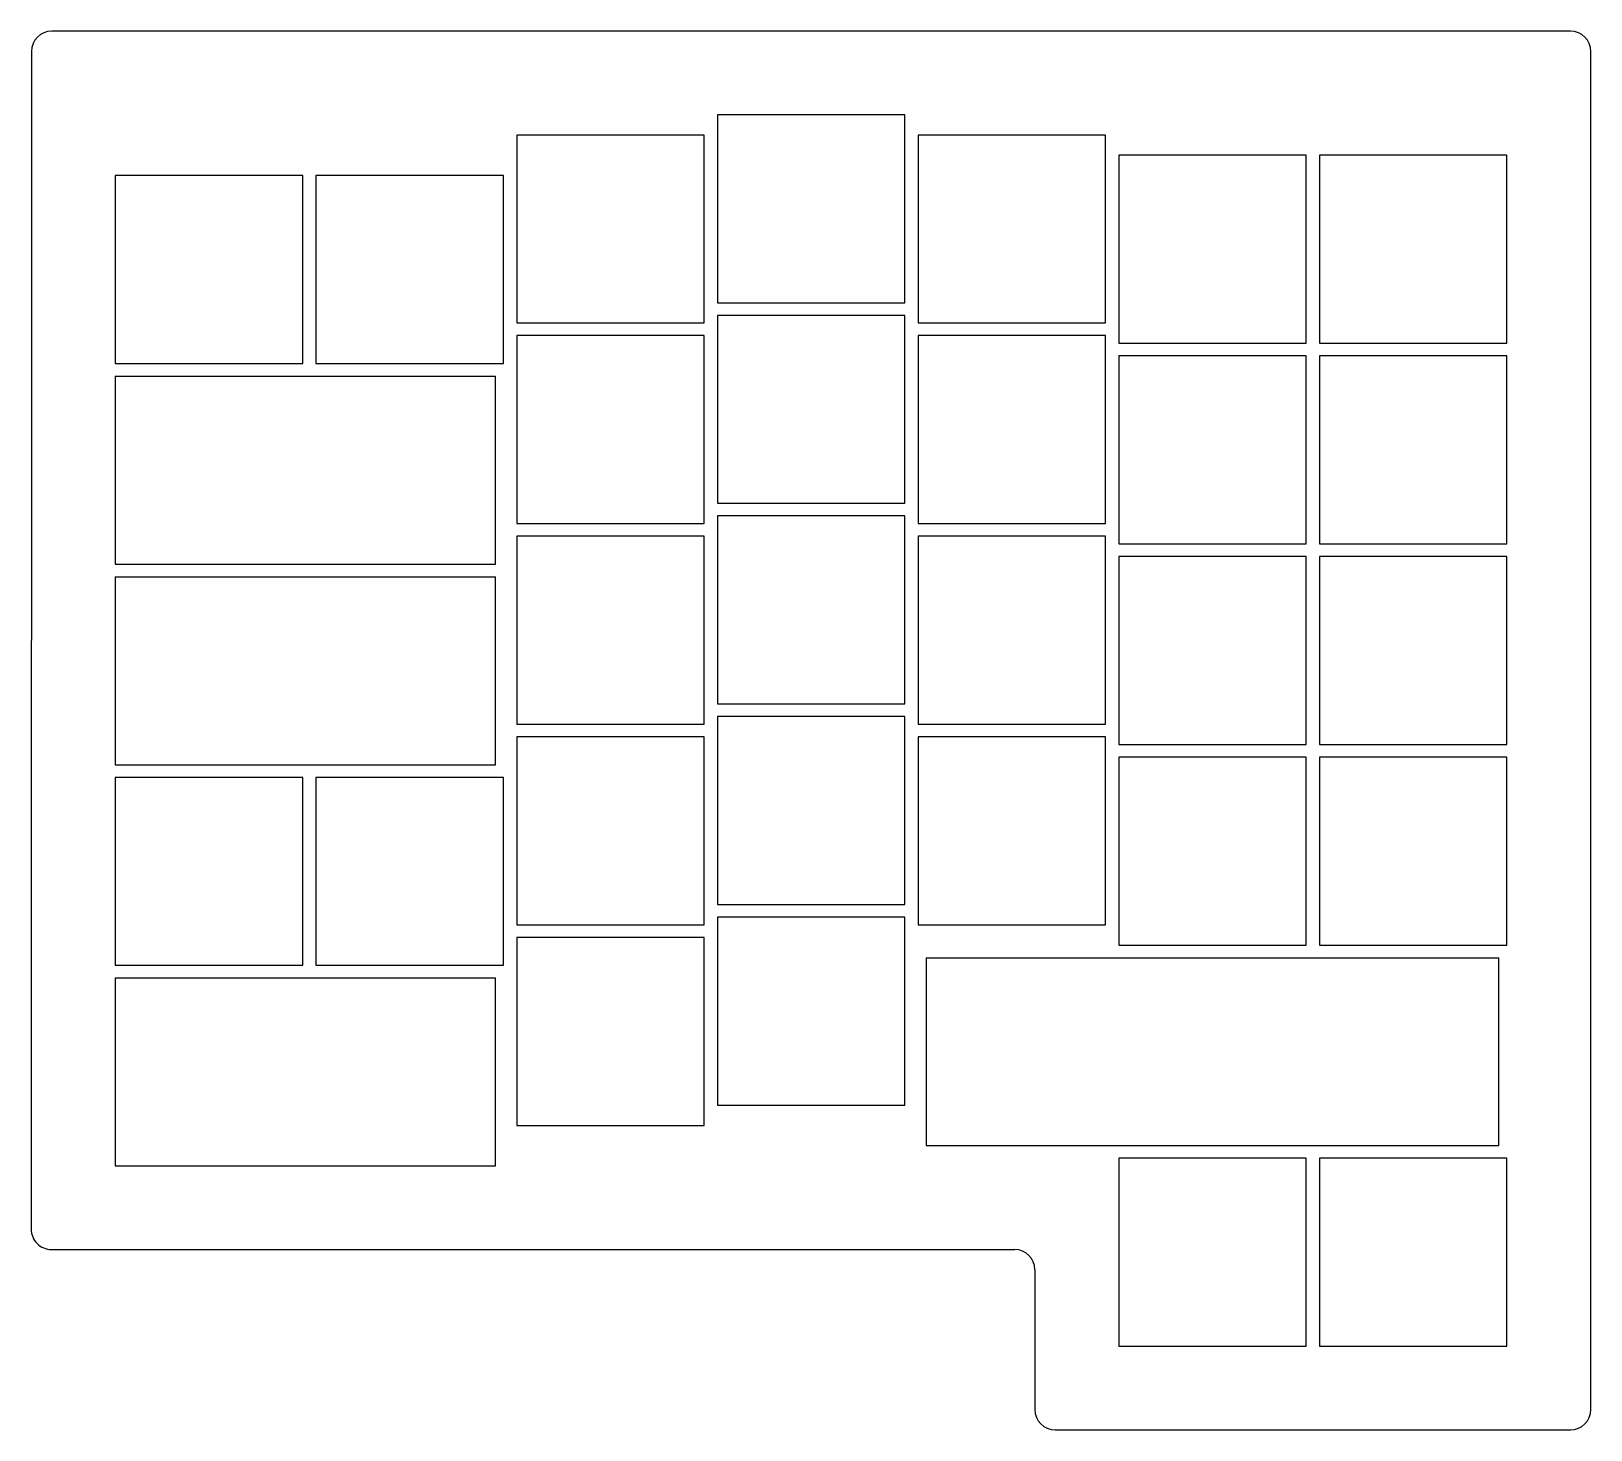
# Model space of a CAD drawing. Header units: millimetres. Extents: x 82 to 236, y -235 to -97.
import ezdxf

# ---------------------------------------------------------------- set-up
doc = ezdxf.new("R2010")
doc.units = ezdxf.units.MM

msp = doc.modelspace()

# ---------------------------------------------------------------- linework, layer by layer
at = {"linetype": 'CONTINUOUS'}
for p, q in [((234.325, -97.275), (84.475, -97.275)), ((82.475, -99.275), (82.45, -215.525)), ((236.325, -233.325), (236.325, -99.275)), ((168.65, -105.525), (150.15, -105.525)), ((150.15, -105.525), (150.15, -124.075)), ((168.65, -124.075), (168.65, -105.525)), ((148.85, -107.525), (130.35, -107.525)), ((130.35, -107.525), (130.35, -126.075)), ((148.85, -126.075), (148.85, -107.525)), ((188.45, -107.525), (169.95, -107.525)), ((169.95, -107.525), (169.95, -126.075)), ((188.45, -126.075), (188.45, -107.525)), ((208.25, -109.525), (189.75, -109.525)), ((189.75, -109.525), (189.75, -128.075)), ((208.25, -128.075), (208.25, -109.525)), ((228.05, -109.525), (209.55, -109.525)), ((209.55, -109.525), (209.55, -128.075)), ((228.05, -128.075), (228.05, -109.525)), ((109.25, -111.525), (90.75, -111.525)), ((90.75, -111.525), (90.75, -130.075)), ((109.25, -130.075), (109.25, -111.525)), ((129.05, -111.525), (110.55, -111.525)), ((110.55, -111.525), (110.55, -130.075)), ((129.05, -130.075), (129.05, -111.525)), ((150.15, -124.075), (168.65, -124.075)), ((130.35, -126.075), (148.85, -126.075)), ((168.65, -125.325), (150.15, -125.325)), ((150.15, -125.325), (150.15, -143.875)), ((168.65, -143.875), (168.65, -125.325)), ((169.95, -126.075), (188.45, -126.075)), ((148.85, -127.325), (130.35, -127.325)), ((130.35, -127.325), (130.35, -145.875)), ((148.85, -145.875), (148.85, -127.325)), ((188.45, -127.325), (169.95, -127.325)), ((169.95, -127.325), (169.95, -145.875)), ((188.45, -145.875), (188.45, -127.325)), ((189.75, -128.075), (208.25, -128.075)), ((209.55, -128.075), (228.05, -128.075)), ((90.75, -130.075), (109.25, -130.075)), ((110.55, -130.075), (129.05, -130.075)), ((208.25, -129.325), (189.75, -129.325)), ((189.75, -129.325), (189.75, -147.875)), ((208.25, -147.875), (208.25, -129.325)), ((228.05, -129.325), (209.55, -129.325)), ((209.55, -129.325), (209.55, -147.875)), ((228.05, -147.875), (228.05, -129.325)), ((90.75, -131.325), (128.25, -131.325)), ((90.75, -131.325), (90.75, -149.875)), ((128.25, -149.875), (128.25, -131.325)), ((150.15, -143.875), (168.65, -143.875)), ((130.35, -145.875), (148.85, -145.875)), ((168.65, -145.125), (150.15, -145.125)), ((150.15, -145.125), (150.15, -163.675)), ((168.65, -163.675), (168.65, -145.125)), ((169.95, -145.875), (188.45, -145.875)), ((148.85, -147.125), (130.35, -147.125)), ((130.35, -147.125), (130.35, -165.675)), ((148.85, -165.675), (148.85, -147.125)), ((188.45, -147.125), (169.95, -147.125)), ((169.95, -147.125), (169.95, -165.675)), ((188.45, -165.675), (188.45, -147.125)), ((189.75, -147.875), (208.25, -147.875)), ((208.25, -149.125), (189.75, -149.125)), ((189.75, -149.125), (189.75, -167.675)), ((208.25, -167.675), (208.25, -149.125)), ((209.55, -147.875), (228.05, -147.875)), ((228.05, -149.125), (209.55, -149.125)), ((209.55, -149.125), (209.55, -167.675)), ((228.05, -167.675), (228.05, -149.125)), ((90.75, -149.875), (128.25, -149.875)), ((90.75, -151.125), (128.25, -151.125)), ((90.75, -151.125), (90.75, -169.675)), ((128.25, -169.675), (128.25, -151.125)), ((150.15, -163.675), (168.65, -163.675)), ((130.35, -165.675), (148.85, -165.675)), ((168.65, -164.925), (150.15, -164.925)), ((150.15, -164.925), (150.15, -183.475)), ((168.65, -183.475), (168.65, -164.925)), ((169.95, -165.675), (188.45, -165.675)), ((148.85, -166.925), (130.35, -166.925)), ((130.35, -166.925), (130.35, -185.475)), ((148.85, -185.475), (148.85, -166.925)), ((188.45, -166.925), (169.95, -166.925)), ((169.95, -166.925), (169.95, -185.475)), ((188.45, -185.475), (188.45, -166.925)), ((189.75, -167.675), (208.25, -167.675)), ((209.55, -167.675), (228.05, -167.675)), ((208.25, -168.925), (189.75, -168.925)), ((189.75, -168.925), (189.75, -187.475)), ((208.25, -187.475), (208.25, -168.925)), ((228.05, -168.925), (209.55, -168.925)), ((209.55, -168.925), (209.55, -187.475)), ((228.05, -187.475), (228.05, -168.925)), ((90.75, -169.675), (128.25, -169.675)), ((109.25, -170.925), (90.75, -170.925)), ((90.75, -170.925), (90.75, -189.475)), ((109.25, -189.475), (109.25, -170.925)), ((129.05, -170.925), (110.55, -170.925)), ((110.55, -170.925), (110.55, -189.475)), ((129.05, -189.475), (129.05, -170.925)), ((150.15, -183.475), (168.65, -183.475)), ((130.35, -185.475), (148.85, -185.475)), ((168.65, -184.725), (150.15, -184.725)), ((150.15, -184.725), (150.15, -203.275)), ((168.65, -203.275), (168.65, -184.725)), ((169.95, -185.475), (188.45, -185.475)), ((148.85, -186.725), (130.35, -186.725)), ((130.35, -186.725), (130.35, -205.275)), ((148.85, -205.275), (148.85, -186.725)), ((189.75, -187.475), (208.25, -187.475)), ((209.55, -187.475), (228.05, -187.475)), ((170.75, -188.725), (227.25, -188.725)), ((170.75, -188.725), (170.75, -207.275)), ((227.25, -207.275), (227.25, -188.725)), ((90.75, -189.475), (109.25, -189.475)), ((90.75, -190.725), (128.25, -190.725)), ((90.75, -190.725), (90.75, -209.275)), ((110.55, -189.475), (129.05, -189.475)), ((128.25, -209.275), (128.25, -190.725)), ((150.15, -203.275), (168.65, -203.275)), ((130.35, -205.275), (148.85, -205.275)), ((170.75, -207.275), (227.25, -207.275)), ((208.25, -208.525), (189.75, -208.525)), ((189.75, -208.525), (189.75, -227.075)), ((208.25, -227.075), (208.25, -208.525)), ((228.05, -208.525), (209.55, -208.525)), ((209.55, -208.525), (209.55, -227.075)), ((228.05, -227.075), (228.05, -208.525)), ((90.75, -209.275), (128.25, -209.275)), ((84.45, -217.525), (179.475, -217.525)), ((181.475, -219.525), (181.475, -233.325)), ((189.75, -227.075), (208.25, -227.075)), ((209.55, -227.075), (228.05, -227.075)), ((183.475, -235.325), (234.325, -235.325))]:
    msp.add_line(p, q, dxfattribs=at)
for centre, start, end in [((84.475, -99.275), 90, 179.98809), ((234.325, -99.275), 0, 90), ((84.45, -215.525), 179.98809, 270), ((179.475, -219.525), 0, 90), ((183.475, -233.325), 180, 270), ((234.325, -233.325), 270, 0)]:
    msp.add_arc(centre, 2, start, end, dxfattribs=at)

doc.saveas('drawing.dxf')
